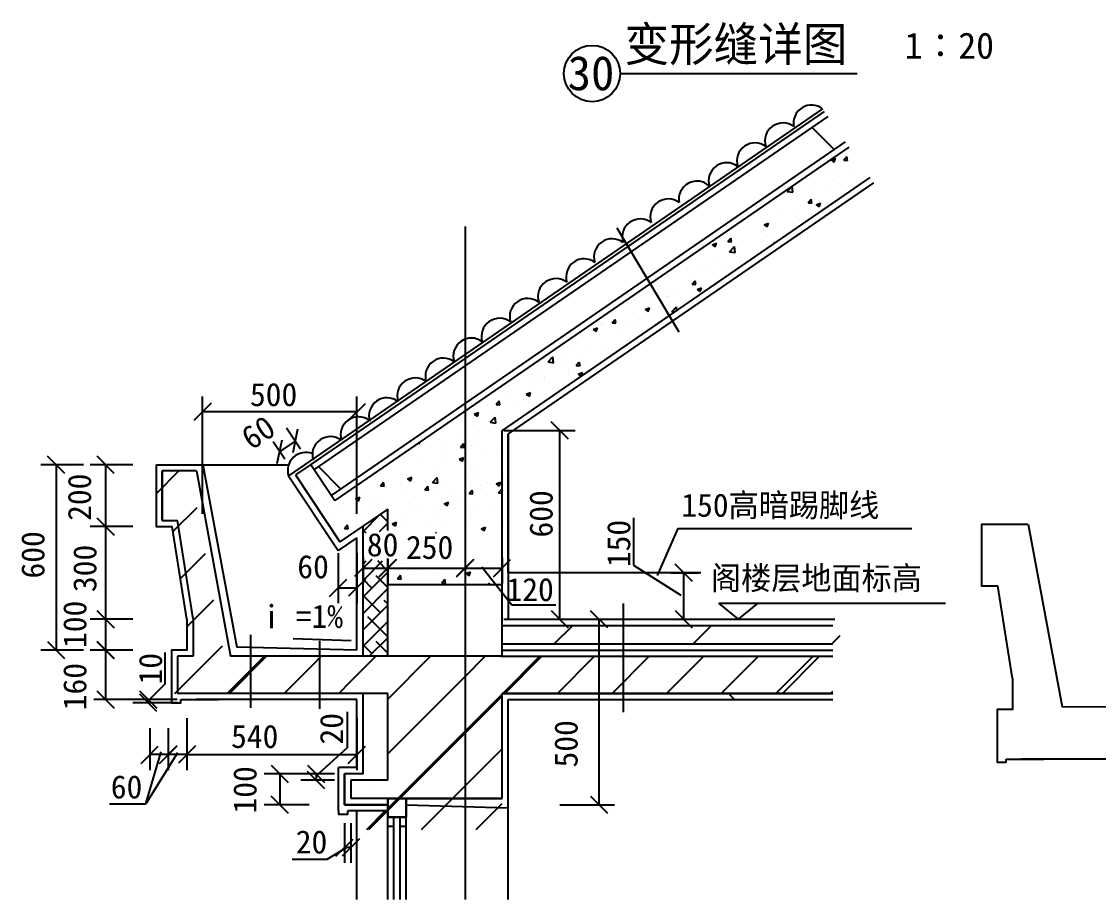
# Model space of a CAD drawing. Header units: metres. Extents: x 5107 to 11905, y 2986 to 11826.
# Drawn here: x 5107 to 8592, y 6005 to 8844 of the extents above; entities that cross this region are included whole.
import ezdxf

# ---------------------------------------------------------------- set-up
doc = ezdxf.new("R2010")
doc.units = ezdxf.units.M
for name, color, linetype in [('A-AXI', 3, 'Continuous'), ('DOTE', 1, 'Continuous'), ('PUB_DIM', 3, 'Continuous'), ('WALL', 7, 'Continuous'), ('WQ', 7, 'Continuous')]:
    doc.layers.add(name, color=color, linetype=linetype)

# ---------------------------------------------------------------- blocks, each defined once
blk = doc.blocks.new('_DIMX')
at = {"color": 5}
blk.add_lwpolyline([(-140.36, -140.36), (137.53, 137.53)], dxfattribs=at)

msp = doc.modelspace()

# ---------------------------------------------------------------- hatches: boundary and pattern name
h = msp.add_hatch()
h.set_pattern_fill('ANSI38', scale=300)
h.paths.add_polyline_path([(6542.15, 7609), (6542.15, 7730.32), (6053.86, 7394.86), (6109.34, 7311.65)])
h.paths.add_polyline_path([(7769.28, 8452.06), (7716.03, 8536.81), (6542.15, 7730.32), (6542.15, 7609)])
h = msp.add_hatch()
h.set_pattern_fill('ANSI31', scale=1000)
h.paths.add_polyline_path([(6542.15, 7584.73), (6120.43, 7295), (6042.77, 7411.5), (5993.31, 7377.52), (6137.55, 7161.17), (6292.21, 7267.43), (6292.21, 7022.1), (6542.15, 7022.1)])
h.paths.add_polyline_path([(7843.82, 8333.42), (7779.93, 8435.11), (6542.15, 7584.73), (6542.15, 7022.1), (6662.21, 7022.1), (6662.21, 7521.63)])
h = msp.add_hatch()
h.set_pattern_fill('AN33C', scale=200)
h.set_pattern_definition([(45, (0, 0), (-449.013, 449.013), [])])
h.paths.add_polyline_path([(5703.41, 7390.62), (5592.41, 7390.62), (5592.41, 7230.62), (5642.41, 7230.62), (5692.16, 6912.65), (5692.16, 6791.1), (5642.41, 6791.1), (5642.41, 6671.1), (6052.15, 6671.1), (6052.15, 6791.1), (5813.41, 6791.1)])
h.paths.add_polyline_path([(6542.15, 6791.1), (6172.15, 6791.1), (6172.15, 6671.1), (6292.15, 6671.1), (6292.15, 6291.1), (6152.59, 6291.1), (6152.59, 6231.1), (6542.15, 6231.1)])
h.paths.add_polyline_path([(6172.15, 6791.1), (6052.15, 6791.1), (6052.15, 6671.1), (6172.15, 6671.1)])
h.paths.add_polyline_path([(7398.06, 6791.1), (6662.15, 6791.1), (6662.15, 6791.1), (6658.39, 6791.1), (6542.15, 6791.1), (6542.15, 6231.1), (6662.15, 6231.1), (6662.15, 6671.1), (7398.06, 6671.1)])
h.paths.add_polyline_path([(7731.86, 6791.1), (7422.79, 6791.1), (7422.79, 6671.1), (7731.86, 6671.1)])
h.paths.add_polyline_path([(7422.79, 6791.1), (7398.06, 6791.1), (7398.06, 6671.1), (7422.79, 6671.1)])
h = msp.add_hatch()
h.set_pattern_fill('ANSI31', scale=600)
h.paths.add_polyline_path([(6292.21, 7022.1), (6292.21, 6791.1), (6537.14, 6791.1), (6542.15, 6791.1), (6542.15, 7022.1)])
h.paths.add_polyline_path([(6542.15, 6791.1), (6658.39, 6791.1), (6662.21, 6791.1), (6662.21, 7022.1), (6542.15, 7022.1)])
h = msp.add_hatch()
h.set_pattern_fill('AN33C', scale=100)
h.set_pattern_definition([(45, (0, 0), (-224.506, 224.506), [])])
h.paths.add_polyline_path([(7397.99, 6891.1), (6662.15, 6891.1), (6662.15, 6831.1), (7397.99, 6831.1)])
h.paths.add_polyline_path([(7422.73, 6891.1), (7397.99, 6891.1), (7397.99, 6831.1), (7422.73, 6831.1)])
h.paths.add_polyline_path([(7756.25, 6891.1), (7422.73, 6891.1), (7422.73, 6831.1), (7756.25, 6831.1)])
h = msp.add_hatch()
h.set_pattern_fill('ANSI38', scale=300)
h.paths.add_polyline_path([(6292.15, 6671.1), (6212.15, 6671.1), (6212.15, 6411.1), (6152.59, 6411.1), (6152.59, 6311.1), (6292.05, 6311.1), (6292.05, 6331.1), (6172.59, 6331.1), (6172.59, 6391.1), (6292.15, 6391.1)])

# ---------------------------------------------------------------- linework, layer by layer
for p, q in [((7716.03, 8536.81), (6053.86, 7394.86)), ((7783.99, 8437.9), (6120.43, 7295)), ((7726.52, 8396.2), (7740.53, 8401.57)), ((7736.48, 8389.48), (7740.53, 8401.56)), ((7767.7, 8395.42), (7777.35, 8406.91)), ((7779.66, 8394.37), (7777.35, 8406.91)), ((7725.93, 8392.72), (7725.93, 8392.72)), ((7726.52, 8396.2), (7736.47, 8389.48)), ((7767.7, 8395.42), (7779.66, 8394.38)), ((7851.94, 8339), (6662.21, 7521.63)), ((7691.77, 8358.09), (7691.77, 8358.09)), ((7719.72, 8360.06), (7719.72, 8360.06)), ((7733.93, 8331.23), (7733.93, 8331.23)), ((7734.12, 8353.2), (7734.12, 8353.2)), ((7798.53, 8353.58), (7798.53, 8353.58)), ((7584.99, 8294.42), (7600.57, 8310.65)), ((7584.99, 8294.42), (7602.78, 8291.66)), ((7602.78, 8291.65), (7600.57, 8310.64)), ((7623.25, 8307.25), (7623.25, 8307.25)), ((7673.32, 8313.84), (7673.32, 8313.84)), ((7717.28, 8293.48), (7717.28, 8293.48)), ((7749.06, 8323.81), (7749.06, 8323.81)), ((7782.04, 8309.28), (7782.04, 8309.28)), ((7545.21, 8260.94), (7545.21, 8260.94)), ((7548.77, 8269.24), (7548.77, 8269.24)), ((7614.6, 8279.4), (7614.6, 8279.4)), ((7652, 8257.54), (7661.64, 8269.03)), ((7663.96, 8256.48), (7661.65, 8269.02)), ((7665.41, 8289.26), (7665.41, 8289.26)), ((7570.64, 8228.36), (7570.64, 8228.36)), ((7620.7, 8234.96), (7620.7, 8234.96)), ((7651.97, 8256.43), (7651.97, 8256.43)), ((7652, 8257.54), (7663.96, 8256.49)), ((7677.86, 8251.17), (7691.86, 8256.54)), ((7677.86, 8251.17), (7687.81, 8244.45)), ((7687.81, 8244.45), (7691.87, 8256.53)), ((7696.45, 8244.93), (7696.45, 8244.93)), ((7508.29, 8197.82), (7508.29, 8197.82)), ((7509.82, 8186.66), (7523.82, 8192.03)), ((7519.77, 8179.94), (7523.82, 8192.03)), ((7612.17, 8212.82), (7612.17, 8212.82)), ((7625.15, 8199.25), (7625.15, 8199.25)), ((7033.29, 8176.95), (7234.07, 7840.72)), ((7391.88, 8159.21), (7391.88, 8159.21)), ((7399.5, 8163.25), (7399.5, 8163.25)), ((7506.26, 8158.74), (7506.26, 8158.74)), ((7508.51, 8179.23), (7508.51, 8179.23)), ((7509.82, 8186.66), (7519.76, 8179.95)), ((7568.09, 8156.07), (7568.09, 8156.07)), ((7341.77, 8122.15), (7355.78, 8127.53)), ((7341.77, 8122.15), (7351.72, 8115.44)), ((7351.72, 8115.43), (7355.78, 8127.52)), ((7391.71, 8132.85), (7391.71, 8132.85)), ((7392.85, 8132.2), (7402.49, 8143.69)), ((7392.85, 8132.2), (7404.8, 8131.15)), ((7404.81, 8131.14), (7402.49, 8143.68)), ((7441.67, 8136.39), (7441.67, 8136.39)), ((7505.86, 8131.24), (7505.86, 8131.24)), ((7518.02, 8149.48), (7518.02, 8149.48)), ((7541.25, 8125.55), (7545.94, 8131.14)), ((7546.33, 8129.04), (7545.95, 8131.13)), ((7548.43, 8131.88), (7548.43, 8131.88)), ((7302.15, 8104.36), (7302.15, 8104.36)), ((7398.06, 8099.59), (7413.63, 8115.83)), ((7398.06, 8099.59), (7415.84, 8096.83)), ((7404.84, 8118.44), (7404.84, 8118.44)), ((7415.85, 8096.83), (7413.64, 8115.82)), ((7252.94, 8066.1), (7252.94, 8066.1)), ((7339.1, 8053.97), (7339.1, 8053.97)), ((7359.71, 8061.59), (7359.71, 8061.59)), ((7402.4, 8051.86), (7402.4, 8051.86)), ((7195.84, 8022.78), (7195.84, 8022.78)), ((7213.28, 8037.41), (7213.28, 8037.41)), ((7263.35, 8044), (7263.35, 8044)), ((7266.98, 8019.85), (7266.98, 8019.85)), ((7299.72, 8037.78), (7299.72, 8037.78)), ((7383.62, 8039.87), (7383.62, 8039.87)), ((7150.34, 7999.83), (7150.34, 7999.83)), ((7277.15, 7994.31), (7286.79, 8005.8)), ((7277.15, 7994.31), (7289.1, 7993.26)), ((7289.1, 7993.26), (7286.79, 8005.79)), ((7293.11, 7977.12), (7307.11, 7982.5)), ((7303.06, 7970.4), (7307.12, 7982.49)), ((7107.23, 7968.42), (7107.23, 7968.42)), ((7160.67, 7958.52), (7160.67, 7958.52)), ((7193.41, 7956.2), (7193.41, 7956.2)), ((7198.27, 7955.92), (7198.27, 7955.92)), ((7210.74, 7965.12), (7210.74, 7965.12)), ((7214, 7963.9), (7214, 7963.9)), ((7286.48, 7975.09), (7286.48, 7975.09)), ((7293.11, 7977.12), (7303.06, 7970.41)), ((7297.28, 7971.2), (7297.28, 7971.2)), ((7314.9, 7975.94), (7314.9, 7975.94)), ((7081.63, 7935.9), (7081.63, 7935.9)), ((7092.39, 7943.4), (7092.39, 7943.4)), ((7125.06, 7912.62), (7139.07, 7917.99)), ((7125.06, 7912.62), (7135.01, 7905.91)), ((7135.02, 7905.9), (7139.07, 7917.98)), ((7149.4, 7941.55), (7149.4, 7941.55)), ((7211.12, 7904.77), (7226.7, 7921)), ((7227.95, 7910.3), (7226.7, 7921)), ((7256.17, 7937.04), (7256.17, 7937.04)), ((7017.99, 7868.97), (7027.63, 7880.46)), ((7029.95, 7867.92), (7027.64, 7880.46)), ((7089.95, 7876.82), (7089.95, 7876.82)), ((7108.06, 7879.64), (7108.06, 7879.64)), ((7158.12, 7886.23), (7158.12, 7886.23)), ((7190.97, 7889.63), (7190.97, 7889.63)), ((7211.12, 7904.77), (7218.28, 7903.66)), ((6957.02, 7848.11), (6971.02, 7853.49)), ((6957.02, 7848.11), (6966.97, 7841.4)), ((6960.68, 7871.26), (6960.68, 7871.26)), ((6966.97, 7841.39), (6971.03, 7853.48)), ((6981.75, 7863.01), (6981.75, 7863.01)), ((6987.27, 7862.74), (6987.27, 7862.74)), ((7017.99, 7868.97), (7029.95, 7867.93)), ((7041.37, 7845.89), (7041.37, 7845.89)), ((7067.44, 7866.75), (7067.44, 7866.75)), ((7158.01, 7865.91), (7158.01, 7865.91)), ((6924.74, 7825.86), (6924.74, 7825.86)), ((6853.38, 7774.16), (6853.38, 7774.16)), ((6880.96, 7781.17), (6880.96, 7781.17)), ((6929.13, 7784.13), (6929.13, 7784.13)), ((6984.83, 7796.16), (6984.83, 7796.16)), ((7055.44, 7800.76), (7055.44, 7800.76)), ((6810.74, 7743.05), (6826.32, 7759.28)), ((6810.74, 7743.05), (6828.53, 7740.29)), ((6828.53, 7740.28), (6826.32, 7759.28)), ((6857.14, 7746.71), (6857.14, 7746.71)), ((6902.29, 7731.08), (6911.93, 7742.58)), ((6914.25, 7730.03), (6911.94, 7742.57)), ((6921.73, 7769.07), (6921.73, 7769.07)), ((6963.9, 7742.2), (6963.9, 7742.2)), ((6777.5, 7701.78), (6777.5, 7701.78)), ((6876.52, 7705.25), (6876.52, 7705.25)), ((6878.52, 7714.59), (6878.52, 7714.59)), ((6902.29, 7731.08), (6914.25, 7730.04)), ((6908.36, 7703.08), (6922.36, 7708.46)), ((6908.36, 7703.08), (6917.42, 7696.96)), ((6916.48, 7706.53), (6916.48, 7706.53)), ((6918.84, 7697.93), (6922.36, 7708.45)), ((6683.21, 7666.49), (6683.21, 7666.49)), ((6750.7, 7688.68), (6750.7, 7688.68)), ((6775.18, 7671.91), (6775.18, 7671.91)), ((6799.84, 7686.51), (6799.84, 7686.51)), ((6800.77, 7695.28), (6800.77, 7695.28)), ((6740.31, 7638.57), (6754.32, 7643.95)), ((6740.31, 7638.57), (6750.26, 7631.86)), ((6750.26, 7631.86), (6754.32, 7643.94)), ((6775.07, 7635.2), (6775.07, 7635.2)), ((6614.49, 7602.56), (6614.49, 7602.56)), ((6643.14, 7605.75), (6652.78, 7617.24)), ((6643.14, 7605.75), (6655.09, 7604.7)), ((6655.09, 7604.69), (6652.78, 7617.23)), ((6672.38, 7621.12), (6672.38, 7621.12)), ((6698.09, 7609.8), (6698.09, 7609.8)), ((6731.13, 7622.58), (6731.13, 7622.58)), ((6748.16, 7616.39), (6748.16, 7616.39)), ((6571.78, 7593.17), (6571.78, 7593.17)), ((6572.27, 7574.07), (6586.27, 7579.44)), ((6572.27, 7574.07), (6582.22, 7567.36)), ((6582.22, 7567.35), (6586.27, 7579.44)), ((6623.81, 7548.22), (6639.39, 7564.46)), ((6629.46, 7574.23), (6629.46, 7574.23)), ((6641.6, 7545.46), (6639.39, 7564.45)), ((6465.05, 7526.74), (6465.05, 7526.74)), ((6564.87, 7551.87), (6564.87, 7551.87)), ((6566.07, 7539.55), (6566.07, 7539.55)), ((6623.81, 7548.22), (6641.6, 7545.47)), ((6645.48, 7530.92), (6645.48, 7530.92)), ((6669.95, 7554.54), (6669.95, 7554.54)), ((6671.63, 7547.36), (6671.63, 7547.36)), ((6443.42, 7504.32), (6443.42, 7504.32)), ((6457.6, 7492.52), (6457.6, 7492.52)), ((6519.17, 7514.29), (6519.17, 7514.29)), ((6574.24, 7512.54), (6574.24, 7512.54)), ((6662.21, 6791.1), (6662.21, 7521.63)), ((6682.21, 7511.1), (6682.21, 6911.07)), ((6682.21, 7061.1), (6682.21, 7511.1)), ((6682.21, 7061.1), (6682.21, 7511.1)), ((6389.59, 7479.92), (6395.94, 7479.36)), ((6395.94, 7479.36), (6395.13, 7483.73)), ((6462.62, 7460.17), (6462.62, 7460.17)), ((6482.91, 7477.08), (6482.91, 7477.08)), ((6527.44, 7467.86), (6537.08, 7479.35)), ((6527.44, 7467.86), (6539.39, 7466.81)), ((6539.39, 7466.81), (6537.08, 7479.34)), ((6563.64, 7472.97), (6563.64, 7472.97)), ((6589.67, 7472.57), (6589.67, 7472.57)), ((6642.93, 7458.63), (6642.93, 7458.63)), ((6359.93, 7446.08), (6359.93, 7446.08)), ((6390.8, 7425.44), (6390.8, 7425.44)), ((6466.55, 7435.41), (6466.55, 7435.41)), ((6523.6, 7429.04), (6537.61, 7434.41)), ((6523.6, 7429.04), (6533.55, 7422.33)), ((6533.56, 7422.32), (6537.61, 7434.41)), ((6592.86, 7452.04), (6592.86, 7452.04)), ((5542.41, 7410.62), (5692.67, 7410.62)), ((5542.41, 7317.03), (5616, 7390.62)), ((5562.41, 7230.62), (5562.41, 7390.62)), ((5562.41, 7390.62), (5562.41, 7230.62)), ((5673.41, 7390.62), (5783.41, 6791.1)), ((6042.77, 7411.5), (5993.31, 7377.52)), ((6016.9, 7392.92), (6016.9, 7392.92)), ((6042.77, 7411.5), (6120.43, 7295)), ((6340.74, 7418.84), (6340.74, 7418.84)), ((6460.19, 7393.59), (6460.19, 7393.59)), ((6561.21, 7406.39), (6561.21, 7406.39)), ((6565.98, 7393.21), (6565.98, 7393.21)), ((5971.28, 7374.52), (6132.15, 7133.2)), ((5993.31, 7377.52), (6137.55, 7161.17)), ((6059.07, 7366.06), (6059.07, 7366.06)), ((6253.62, 7364.51), (6253.62, 7364.51)), ((6268.28, 7342.52), (6277.92, 7354.01)), ((6272.6, 7357.03), (6272.6, 7357.03)), ((6280.24, 7341.47), (6277.93, 7354)), ((6332.7, 7353.17), (6332.7, 7353.17)), ((6337.2, 7379.39), (6337.2, 7379.39)), ((6355.56, 7364.53), (6369.56, 7369.91)), ((6355.56, 7364.53), (6365.51, 7357.82)), ((6357.5, 7379.51), (6357.5, 7379.51)), ((6365.51, 7357.81), (6369.57, 7369.9)), ((6379.37, 7352.52), (6379.37, 7352.52)), ((6413.94, 7356.53), (6413.94, 7356.53)), ((6436.88, 7353.4), (6452.46, 7369.64)), ((6436.88, 7353.4), (6454.67, 7350.64)), ((6443.96, 7374.88), (6443.96, 7374.88)), ((6449.34, 7373.19), (6449.34, 7373.19)), ((6454.67, 7350.64), (6452.46, 7369.63)), ((6540.25, 7373.15), (6540.25, 7373.15)), ((6550.73, 7370.37), (6550.73, 7370.37)), ((6590.32, 7379.75), (6590.32, 7379.75)), ((6642.99, 7348.51), (6656.99, 7353.89)), ((6652.94, 7341.8), (6656.99, 7353.88)), ((6657.49, 7365.86), (6657.49, 7365.86)), ((6049.92, 7337.62), (6049.92, 7337.62)), ((6161.81, 7323.33), (6161.81, 7323.33)), ((6216.07, 7333.15), (6216.07, 7333.15)), ((6268.28, 7342.52), (6280.24, 7341.48)), ((6288.12, 7339.96), (6288.12, 7339.96)), ((6338.19, 7346.55), (6338.19, 7346.55)), ((6411.73, 7329.97), (6421.38, 7341.46)), ((6411.73, 7329.97), (6423.69, 7328.93)), ((6423.69, 7328.92), (6421.38, 7341.45)), ((6457.76, 7327.01), (6457.76, 7327.01)), ((6486.13, 7348.01), (6486.13, 7348.01)), ((6497.26, 7329.28), (6497.26, 7329.28)), ((6555.19, 7317.42), (6564.83, 7328.91)), ((6555.19, 7317.42), (6567.14, 7316.37)), ((6558.78, 7339.81), (6558.78, 7339.81)), ((6567.14, 7316.37), (6564.83, 7328.9)), ((6592.9, 7343.5), (6592.9, 7343.5)), ((6613.9, 7349.3), (6613.9, 7349.3)), ((6642.99, 7348.51), (6652.93, 7341.8)), ((6650.33, 7320.3), (6662.21, 7332.68)), ((6650.33, 7320.3), (6662.21, 7318.45)), ((6083.88, 7286.75), (6083.88, 7286.75)), ((6086.07, 7313.36), (6086.07, 7313.36)), ((6099.43, 7313.13), (6099.43, 7313.13)), ((6150.17, 7285.13), (6150.17, 7285.13)), ((6187.52, 7300.03), (6201.52, 7305.4)), ((6187.52, 7300.03), (6197.46, 7293.31)), ((6197.47, 7293.31), (6201.52, 7305.39)), ((6251.19, 7297.93), (6251.19, 7297.93)), ((6263.99, 7289.23), (6263.99, 7289.23)), ((6355.07, 7312.93), (6355.07, 7312.93)), ((6380.63, 7309.26), (6380.63, 7309.26)), ((6474.94, 7284.01), (6488.95, 7289.38)), ((6474.94, 7284.01), (6484.89, 7277.3)), ((6484.89, 7277.29), (6488.95, 7289.38)), ((6487.63, 7294.27), (6487.63, 7294.27)), ((6537.7, 7300.86), (6537.7, 7300.86)), ((6613.45, 7310.84), (6613.45, 7310.84)), ((6660.22, 7288.23), (6660.22, 7288.23)), ((5597.87, 7195.71), (5675.02, 7272.86)), ((6292.21, 7267.43), (6137.55, 7161.17)), ((6147.35, 7269.21), (6147.35, 7269.21)), ((6190.64, 7282.24), (6190.64, 7282.24)), ((6212.21, 7195.09), (6267.73, 7250.61)), ((6235.51, 7261.08), (6235.51, 7261.08)), ((6292.21, 7225.91), (6267.6, 7250.52)), ((6285.58, 7267.67), (6285.58, 7267.67)), ((6292.21, 7198.14), (6292.21, 7267.43)), ((6297.41, 7277.73), (6297.41, 7277.73)), ((6361.32, 7277.64), (6361.32, 7277.64)), ((6404.17, 7273.22), (6404.17, 7273.22)), ((6455.33, 7260.43), (6455.33, 7260.43)), ((6510.94, 7268.7), (6510.94, 7268.7)), ((6556.35, 7273.23), (6556.35, 7273.23)), ((6573.65, 7259.28), (6573.65, 7259.28)), ((6617.7, 7264.19), (6617.7, 7264.19)), ((5562.41, 7230.62), (5612.41, 7230.62)), ((5662.16, 6912.65), (5612.41, 7230.62)), ((6109.2, 7244.45), (6109.2, 7244.45)), ((6147.74, 7218.55), (6147.74, 7218.55)), ((6152.58, 7204.63), (6162.22, 7216.12)), ((6164.54, 7203.58), (6162.22, 7216.12)), ((6241.1, 7223.98), (6236.16, 7228.92)), ((6264.96, 7194.8), (6292.21, 7222.06)), ((6306.9, 7219.5), (6320.9, 7224.88)), ((6306.9, 7219.5), (6316.85, 7212.79)), ((6316.85, 7212.78), (6320.9, 7224.87)), ((6340.37, 7219.24), (6340.37, 7219.24)), ((6352.64, 7246.35), (6352.64, 7246.35)), ((6435.02, 7215.39), (6435.02, 7215.39)), ((6457.01, 7239.26), (6457.01, 7239.26)), ((6485.09, 7221.98), (6485.09, 7221.98)), ((6560.83, 7231.95), (6560.83, 7231.95)), ((6657.79, 7221.65), (6657.79, 7221.65)), ((7087.07, 7239.18), (7087.07, 7085.68)), ((8213.41, 7218.61), (8363.66, 7218.61)), ((6151.7, 7180.04), (6151.7, 7180.04)), ((6152.58, 7204.63), (6164.53, 7203.59)), ((6212.21, 6791.1), (6212.21, 7212.47)), ((6222.65, 7189.41), (6212.21, 7199.84)), ((6448.1, 7189.8), (6449.13, 7191.02)), ((6449.35, 7189.8), (6449.13, 7191.02)), ((6452.89, 7193.85), (6452.89, 7193.85)), ((6553.91, 7206.65), (6553.91, 7206.65)), ((6594.32, 7203.48), (6608.33, 7208.86)), ((6594.32, 7203.48), (6604.27, 7196.77)), ((6604.27, 7196.77), (6608.33, 7208.85)), ((5621.79, 7042.85), (5702.43, 7123.49)), ((6212.21, 7089.02), (6222.59, 7099.41)), ((6212.21, 7035.99), (6275.63, 7099.41)), ((6214.59, 7091.4), (6212.21, 7093.78)), ((6292.21, 7066.81), (6259.61, 7099.41)), ((6292.21, 6791.1), (6292.21, 7106.95)), ((6332.11, 7099.91), (6332.11, 7099.91)), ((6455.61, 7074.19), (6455.61, 7074.19)), ((6496.67, 7076.02), (6496.67, 7076.02)), ((6549.05, 7073.5), (6549.05, 7073.5)), ((6581.92, 7090.82), (6581.92, 7090.82)), ((6693.17, 6956.29), (6596.18, 7079.04)), ((6613.31, 7096.04), (6613.31, 7096.04)), ((6631.98, 7097.41), (6631.98, 7097.41)), ((6652.93, 7088.49), (6652.93, 7088.49)), ((7087.07, 7085.68), (7240.69, 6989.03)), ((6212.21, 6982.96), (6292.21, 7062.96)), ((6241.1, 7011.85), (6212.21, 7040.74)), ((6292.21, 7013.78), (6254.36, 7051.63)), ((6323.78, 7041.64), (6333.42, 7053.14)), ((6323.78, 7041.64), (6335.74, 7040.6)), ((6325.44, 7069.35), (6325.44, 7069.35)), ((6329.79, 7057.63), (6329.79, 7057.63)), ((6335.74, 7040.59), (6333.43, 7053.13)), ((6345.34, 7046.61), (6345.34, 7046.61)), ((6379.86, 7064.22), (6379.86, 7064.22)), ((6380.04, 7056), (6380.04, 7056)), ((6432.2, 7064.84), (6432.2, 7064.84)), ((6448.03, 7060.69), (6448.03, 7060.69)), ((6467.23, 7029.09), (6476.88, 7040.58)), ((6479.19, 7028.04), (6476.88, 7040.58)), ((6538.96, 7060.33), (6538.96, 7060.33)), ((6545.66, 7058.45), (6559.66, 7063.83)), ((6545.66, 7058.45), (6555.61, 7051.74)), ((6555.61, 7051.74), (6559.67, 7063.82)), ((6645.73, 7055.82), (6645.73, 7055.82)), ((6212.21, 6929.92), (6292.21, 7009.92)), ((6662.21, 7022.1), (6292.21, 7022.1)), ((6467.23, 7029.09), (6479.19, 7028.05)), ((6615.35, 7022.1), (6620.33, 7028.03)), ((6621.42, 7022.1), (6620.33, 7028.03)), ((6655.12, 7028.5), (6655.12, 7028.5)), ((5642.16, 6886.44), (5729.83, 6974.12)), ((6267.62, 6932.3), (6212.21, 6987.71)), ((6292.21, 6960.74), (6280.88, 6972.08)), ((6212.21, 6876.89), (6292.21, 6956.89)), ((6836.06, 6956.29), (6693.17, 6956.29)), ((7053.36, 6961.86), (7053.36, 6610.41)), ((7426.9, 6911.04), (7363.17, 6962.63)), ((7363.17, 6962.63), (8096.73, 6962.63)), ((7426.9, 6911.04), (7490.63, 6962.63)), ((5662.16, 6912.65), (5662.16, 6791.1)), ((6212.21, 6823.86), (6292.21, 6903.86)), ((6292.21, 6854.68), (6227.84, 6919.04)), ((6214.59, 6879.27), (6212.21, 6881.64)), ((6662.15, 6891.1), (7731.86, 6891.1)), ((6232.49, 6791.1), (6292.21, 6850.83)), ((6292.21, 6801.64), (6254.36, 6839.49)), ((6662.15, 6831.1), (7731.86, 6831.1)), ((5570.9, 6803.53), (5570.9, 6701.2)), ((5603.59, 6671.1), (5757.24, 6824.75)), ((6241.1, 6799.72), (6212.21, 6828.61)), ((6285.52, 6791.1), (6292.21, 6797.79)), ((6662.15, 6811.1), (7732.17, 6811.1)), ((5662.16, 6791.1), (5612.41, 6791.1)), ((5612.41, 6791.1), (5612.41, 6671.1)), ((5780.37, 6671.1), (5900.37, 6791.1)), ((6537.14, 6791.1), (5783.41, 6791.1)), ((6658.39, 6791.1), (5783.41, 6791.1)), ((5957.15, 6671.1), (6052.15, 6766.11)), ((6052.15, 6766.11), (6077.15, 6791.1)), ((6172.15, 6709.33), (6253.92, 6791.1)), ((6292.15, 6652.56), (6430.7, 6791.1)), ((6542.15, 6725.77), (6607.48, 6791.1)), ((6658.39, 6791.1), (7269.95, 6791.1)), ((6662.15, 6791.1), (7732.17, 6791.1)), ((6664.25, 6671.1), (6784.25, 6791.1)), ((6841.03, 6671.1), (6961.03, 6791.1)), ((7017.81, 6671.1), (7137.81, 6791.1)), ((7194.58, 6671.1), (7314.58, 6791.1)), ((7422.79, 6722.53), (7491.36, 6791.1)), ((7548.14, 6671.1), (7668.14, 6791.1)), ((6292.15, 6475.78), (6542.15, 6725.77)), ((5570.9, 6701.2), (5516.19, 6646.5)), ((6133.92, 6671.1), (6172.15, 6709.33)), ((7371.36, 6671.1), (7398.06, 6697.8)), ((7398.06, 6697.8), (7422.79, 6722.53)), ((6072.15, 6671.1), (5612.41, 6671.1)), ((6292.15, 6671.1), (6072.15, 6671.1)), ((6072.15, 6671.1), (6072.15, 6671.1)), ((6212.15, 6411.1), (6212.15, 6671.1)), ((6292.15, 6391.1), (6292.15, 6671.1)), ((6542.15, 6549), (6662.15, 6669)), ((7732.17, 6671.1), (6662.15, 6671.1)), ((6662.15, 6331.1), (6662.15, 6671.1)), ((7724.91, 6671.1), (7732.17, 6678.36)), ((5622.41, 6651.1), (5743.41, 6651.1)), ((6682.15, 6311.1), (6682.15, 6651.1)), ((6682.15, 6651.1), (7732.17, 6651.1)), ((6160.74, 6611.39), (6160.74, 6495.46)), ((6292.15, 6299), (6542.15, 6549)), ((5509.13, 6314.64), (5559.01, 6481.76)), ((6160.74, 6495.46), (6058.12, 6402.83)), ((6542.15, 6372.22), (6662.15, 6492.23)), ((5611.83, 6478.82), (5509.13, 6314.64)), ((8293.41, 6459.1), (8414.41, 6459.1)), ((6132.59, 6291.1), (6132.59, 6431.1)), ((6192.15, 6431.1), (6132.59, 6431.1)), ((6152.59, 6311.1), (6152.59, 6411.1)), ((6212.15, 6411.1), (6152.59, 6411.1)), ((6212.15, 6411.1), (6152.59, 6411.1)), ((6152.59, 6411.1), (6152.59, 6311.1)), ((6172.59, 6391.1), (6172.59, 6391.1)), ((6292.15, 6391.1), (6172.59, 6391.1)), ((6172.59, 6391.1), (6172.59, 6331.1)), ((6401.03, 6231.1), (6542.15, 6372.22)), ((5391.76, 6314.64), (5509.13, 6314.64)), ((6292.15, 6311.1), (6152.59, 6311.1)), ((6152.59, 6311.1), (6292.15, 6311.1)), ((6662.15, 6331.1), (6172.59, 6331.1)), ((6292.05, 6271.1), (6292.05, 6331.1)), ((6292.05, 6271.1), (6292.05, 6331.1)), ((6292.15, 6331.1), (6292.15, 6271.1)), ((6292.15, 6331.1), (6292.15, 6271.1)), ((6352.05, 6331.1), (6352.05, 6271.1)), ((6352.05, 6331.1), (6352.05, 6271.1)), ((6352.15, 6331.1), (6352.15, 6271.1)), ((6352.15, 6271.1), (6352.15, 6331.1)), ((6352.15, 6311.1), (6682.15, 6301.1)), ((6577.81, 6231.1), (6662.15, 6315.45)), ((6682.15, 6004.94), (6682.15, 6311.1)), ((6292.15, 6291.1), (6162.59, 6291.1)), ((6192.15, 6004.94), (6192.15, 6291.1)), ((6224.25, 6231.1), (6284.25, 6291.1)), ((6292.09, 6004.94), (6292.05, 6271.1)), ((6352.05, 6271.1), (6292.05, 6271.1)), ((6352.05, 6271.1), (6292.05, 6271.1)), ((6312.05, 6241.1), (6292.05, 6241.1)), ((6312.05, 6241.1), (6292.05, 6241.1)), ((6292.15, 6271.1), (6352.15, 6271.1)), ((6292.15, 6271.1), (6352.15, 6271.1)), ((6312.05, 6004.94), (6312.05, 6271.1)), ((6332.05, 6004.94), (6332.05, 6271.1)), ((6352.05, 6241.1), (6332.05, 6241.1)), ((6352.05, 6241.1), (6332.05, 6241.1)), ((6352.05, 6004.94), (6352.05, 6271.1)), ((6096.38, 6135.5), (6161.31, 6173.75)), ((5982.38, 6135.5), (6096.38, 6135.5))]:
    msp.add_line(p, q)
for points in [[(7044.03, 8675.52), (7811.18, 8675.52)], [(7699.05, 8561.54), (5970.93, 7374.28)], [(7704.71, 8553.29), (6042.77, 7411.5)], [(7772.66, 8454.39), (6109.34, 7311.65)], [(7863.26, 8322.51), (6682.21, 7511.1)], [(5542.41, 7410.62), (5542.41, 7210.62), (5595.13, 7210.62)], [(5692.67, 7410.62), (5971.78, 7410.62)], [(5693.41, 7410.62), (5803.41, 6820.21)], [(8213.41, 7218.61), (8213.41, 7018.61), (8266.13, 7018.61)], [(8364.41, 7218.61), (8474.41, 6628.2)], [(5642.16, 6911.1), (5595.13, 7210.62)], [(7164.74, 7052.14), (7231.64, 7204.35), (7988.14, 7204.35)], [(6192.15, 7174.42), (6132.15, 7133.2)], [(6192.15, 6811.1), (6192.15, 7174.42)], [(7305.59, 7061.1), (6682.21, 7061.1)], [(8313.15, 6719.1), (8266.13, 7018.61)], [(5642.16, 6911.1), (5642.16, 6811.1), (5592.41, 6811.1)], [(6682.15, 6911.07), (7738.65, 6911.07)], [(5847.77, 6860.69), (5847.77, 6624.09)], [(6072.15, 6621.65), (6072.15, 6841.58)], [(5642.16, 6811.1), (5592.41, 6811.1), (5592.41, 6651.1)], [(6192.15, 6811.1), (5803.41, 6820.21)], [(8313.15, 6719.1), (8313.15, 6619.1), (8263.41, 6619.1)], [(6068.39, 6671.1), (6072.15, 6671.1)], [(6212.09, 6671.1), (6212.09, 6671.1)], [(7397.41, 6667.83), (7415.09, 6650.15)], [(5592.41, 6651.1), (5592.41, 6641.1), (5622.41, 6641.1), (5622.41, 6651.1)], [(6192.15, 6651.1), (5672.15, 6651.1)], [(6192.15, 6431.1), (6192.15, 6651.1)], [(8863.15, 6625.45), (8474.41, 6628.2)], [(8313.15, 6619.1), (8263.41, 6619.1), (8263.41, 6459.1)], [(8263.41, 6459.1), (8263.41, 6449.1), (8293.41, 6449.1), (8293.41, 6459.1)], [(8863.15, 6459.1), (8343.15, 6459.1)], [(6292.15, 6391.1), (6292.15, 6411.1)], [(6132.59, 6291.1), (6132.59, 6281.1), (6162.59, 6281.1), (6162.59, 6291.1)]]:
    msp.add_lwpolyline(points)
for points in [[(7699.05, 8561.54, 0.69), (7605.94, 8504.29)], [(7606.22, 8504.02, 0.73), (7514.97, 8439.94, -0.54)], [(7515.61, 8439.47, 0.73), (7424.35, 8375.39, -0.54)], [(7424.35, 8375.39, 0.73), (7333.1, 8311.3, -0.54)], [(7333.1, 8311.3, 0.73), (7234.95, 8258.39, -0.54)], [(7235.24, 8258.12, 0.73), (7143.99, 8194.04, -0.54)], [(7144.62, 8193.56, 0.73), (7053.37, 8129.48, -0.54)], [(7053.37, 8129.48, 0.73), (6962.11, 8065.4, -0.54)], [(6963.07, 8064.69, 0.73), (6871.82, 8000.61, -0.54)], [(6871.82, 8000.61, 0.73), (6780.56, 7936.53, -0.54)], [(6780.56, 7936.53, 0.73), (6689.31, 7872.45, -0.54)], [(6689.31, 7872.45, 0.73), (6598.06, 7808.37, -0.54)], [(6598.06, 7808.37, 0.73), (6506.81, 7744.29, -0.54)], [(6507.76, 7743.58, 0.73), (6416.51, 7679.5, -0.54)], [(6416.51, 7679.5, 0.73), (6325.26, 7615.42, -0.54)], [(6325.26, 7615.42, 0.73), (6234.01, 7551.33, -0.54)], [(6233.36, 7553.67, 0.73), (6142.11, 7489.59, -0.54)], [(6142.11, 7489.59, 0.73), (6050.86, 7425.51, -0.54)], [(6048.32, 7446.53, 0.63), (5971.28, 7374.52)]]:
    msp.add_lwpolyline(points, format="xyb")
msp.add_lwpolyline([(6352.05, 6331.1), (6292.05, 6331.1), (6292.05, 6271.1), (6352.05, 6271.1)], close=True)
msp.add_circle((6953.25, 8675.67), 91.03)
at = {"layer": 'A-AXI'}
for p, q in [((6212.21, 7109.19), (6212.21, 7026.57)), ((6542.15, 7109.19), (6542.15, 7026.57)), ((6542.15, 7109.19), (6542.15, 7026.57)), ((6662.21, 7109.19), (6662.21, 7026.57)), ((6212.41, 7076.57), (6292.01, 7076.57)), ((6292.21, 7104.81), (6292.21, 7026.57)), ((6292.21, 7101.59), (6292.21, 7026.57)), ((6292.41, 7076.57), (6541.95, 7076.57)), ((6542.35, 7076.57), (6662.01, 7076.57)), ((6848.61, 6911.1), (7025.98, 6911.1)), ((6975.98, 6311.3), (6975.98, 6910.9)), ((6848.61, 6311.1), (7025.98, 6311.1))]:
    msp.add_line(p, q, dxfattribs=at)
at = {"layer": 'DOTE'}
msp.add_line((6542.15, 8181.21), (6542.15, 6004.94), dxfattribs=at)
at = {"layer": 'PUB_DIM'}
for p, q in [((5692.67, 7251.56), (5692.67, 7631.35)), ((6192.21, 7251.56), (6192.21, 7631.35)), ((6192.01, 7581.35), (5692.87, 7581.35)), ((6009.48, 7461.42), (5964.84, 7528.39)), ((6667.59, 7521.63), (6898.64, 7521.63)), ((6848.64, 6911.3), (6848.64, 7521.43)), ((5959.56, 7428.14), (5921.63, 7485.04)), ((5992.57, 7486.79), (5942.65, 7453.51)), ((5992.74, 7486.9), (5992.91, 7487.01)), ((5942.48, 7453.4), (5942.32, 7453.29)), ((5307.41, 7410.62), (5169.21, 7410.62)), ((5219.21, 7410.42), (5219.21, 6811.3)), ((5467.41, 7410.62), (5329.21, 7410.62)), ((5379.21, 7410.42), (5379.21, 7210.82)), ((5467.41, 7210.62), (5329.21, 7210.62)), ((5467.41, 7210.62), (5329.21, 7210.62)), ((5379.21, 7210.42), (5379.21, 6911.3)), ((6132.21, 7124.43), (6132.21, 6962.92)), ((6192.21, 7124.43), (6192.21, 6962.92)), ((7208.26, 7061.1), (7299.7, 7061.1)), ((7249.7, 6911.3), (7249.7, 7060.9)), ((6132.01, 7012.92), (6131.81, 7012.92)), ((6132.21, 7012.92), (6192.21, 7012.92)), ((6192.41, 7012.92), (6192.61, 7012.92)), ((5467.41, 6911.1), (5329.21, 6911.1)), ((5467.41, 6911.1), (5329.21, 6911.1)), ((5379.21, 6910.9), (5379.21, 6811.3)), ((6667.59, 6911.1), (6898.64, 6911.1)), ((7208.26, 6911.1), (7299.7, 6911.1)), ((5307.41, 6811.1), (5169.21, 6811.1)), ((5467.41, 6811.1), (5329.21, 6811.1)), ((5467.41, 6811.1), (5329.21, 6811.1)), ((5379.21, 6810.9), (5379.21, 6651.3)), ((5467.41, 6651.1), (5341.38, 6651.1)), ((5611.3, 6651.1), (5467.31, 6651.1)), ((5611.3, 6641.1), (5467.31, 6641.1)), ((5517.31, 6651.3), (5517.31, 6651.5)), ((5517.31, 6651.1), (5517.31, 6641.1)), ((5517.31, 6640.9), (5517.31, 6640.7)), ((5642.16, 6591.1), (5642.16, 6423.16)), ((6192.16, 6591.1), (6192.16, 6423.16)), ((5522.15, 6558.48), (5522.15, 6423.16)), ((5582.16, 6558.48), (5582.16, 6423.16)), ((5582.16, 6558.48), (5582.16, 6423.16)), ((5642.16, 6558.48), (5642.16, 6423.16)), ((5521.95, 6473.16), (5521.75, 6473.16)), ((5582.16, 6473.16), (5522.15, 6473.16)), ((5581.96, 6473.16), (5581.76, 6473.16)), ((5642.16, 6473.16), (5582.16, 6473.16)), ((5582.36, 6473.16), (5582.56, 6473.16)), ((5642.36, 6473.16), (5642.56, 6473.16)), ((5642.36, 6473.16), (6191.96, 6473.16)), ((5942.52, 6411.3), (5942.52, 6411.5)), ((6060.47, 6411.3), (6060.47, 6411.5)), ((6038.15, 6411.1), (5892.52, 6411.1)), ((5942.52, 6411.1), (5942.52, 6311.1)), ((6120.27, 6411.1), (6010.47, 6411.1)), ((6120.27, 6391.1), (6010.47, 6391.1)), ((6060.47, 6411.1), (6060.47, 6391.1)), ((6060.47, 6390.9), (6060.47, 6390.7)), ((6038.15, 6311.1), (5892.52, 6311.1)), ((5942.52, 6310.9), (5942.52, 6310.7)), ((6152.59, 6251.1), (6152.59, 6122.82)), ((6172.59, 6251.1), (6172.59, 6122.82)), ((6152.39, 6172.82), (6152.19, 6172.82)), ((6172.59, 6172.82), (6152.59, 6172.82)), ((6172.79, 6172.82), (6172.99, 6172.82))]:
    msp.add_line(p, q, dxfattribs=at)
msp.add_lwpolyline([(6173.32, 6841.06), (5985.94, 6847.57)], dxfattribs=at)
at = {"layer": 'WALL'}
msp.add_line((5673.41, 7390.62), (5562.41, 7390.62), dxfattribs=at)
at = {"layer": 'WQ'}
for p, q in [((6072.15, 6671.1), (5939.95, 6671.1)), ((6072.15, 6671.1), (6072.15, 6671.1)), ((6212.09, 6671.1), (6072.15, 6671.1)), ((6662.15, 6671.1), (7732.17, 6671.1)), ((6232.15, 6371.1), (6232.15, 6371.1)), ((6292.15, 6331.1), (6662.15, 6331.1))]:
    msp.add_line(p, q, dxfattribs=at)

# ---------------------------------------------------------------- block references
at = {"layer": 'A-AXI', "xscale": 0.2, "yscale": 0.2, "zscale": 0.2}
for p, rotation in [((6212.21, 7076.57), 180), ((6292.21, 7076.57), 180), ((6542.15, 7076.57), 180), ((6975.98, 6911.1), 90), ((6975.98, 6311.1), 270)]:
    msp.add_blockref('_DIMX', p, dxfattribs=dict(at, rotation=rotation))
for p in [(6292.21, 7076.57), (6542.15, 7076.57), (6662.21, 7076.57)]:
    msp.add_blockref('_DIMX', p, dxfattribs=at)
at = {"layer": 'PUB_DIM', "xscale": 0.2, "yscale": 0.2, "zscale": 0.2}
for p, rotation in [((5692.67, 7581.35), 180), ((6848.64, 7521.63), 90), ((5942.65, 7453.51), 33.69), ((5992.57, 7486.79), 213.69), ((5219.21, 7410.62), 90), ((5379.21, 7410.62), 90), ((5379.21, 7210.62), 270), ((5379.21, 7210.62), 90), ((7249.7, 7061.1), 90), ((6192.21, 7012.92), 180), ((5379.21, 6911.1), 270), ((5379.21, 6911.1), 90), ((6848.64, 6911.1), 270), ((7249.7, 6911.1), 270), ((5219.21, 6811.1), 270), ((5379.21, 6811.1), 270), ((5379.21, 6811.1), 90), ((5379.21, 6651.1), 270), ((5517.31, 6651.1), 270), ((5517.31, 6641.1), 90), ((5522.15, 6473.16), 360), ((5582.16, 6473.16), 360), ((5582.16, 6473.16), 180), ((5642.16, 6473.16), 180), ((5642.16, 6473.16), 180), ((5942.52, 6411.1), 270), ((6060.47, 6411.1), 270), ((6060.47, 6391.1), 90), ((5942.52, 6311.1), 90), ((6172.59, 6172.82), 180)]:
    msp.add_blockref('_DIMX', p, dxfattribs=dict(at, rotation=rotation))
for p in [(6192.21, 7581.35), (6132.21, 7012.92), (6192.16, 6473.16), (6152.59, 6172.82)]:
    msp.add_blockref('_DIMX', p, dxfattribs=at)

# ---------------------------------------------------------------- texts
for s, height, p in [('变形缝详图', 111, (7057.97, 8715.2)), ('1∶20', 85, (7964.7, 8723.48)), ('30', 111, (6874.32, 8621.71)), ('500', 75, (5846.33, 7600.15)), ('150高暗踢脚线', 75, (7241.93, 7242.45)), ('80', 75, (6224.5, 7114.58)), ('250', 75, (6351.07, 7106.1)), ('60', 75, (5999.6, 7043.58)), ('阁楼层地面标高', 75, (7337.87, 7006.63)), ('120', 75, (6676.41, 6969.63)), ('540', 75, (5785.23, 6494.7)), ('20', 75, (5994.5, 6153.54))]:
    msp.add_text(s, height=height).set_placement(p)
for s, rotation, p in [('60', 33.69, (5851.07, 7455.75)), ('200', 90, (5331.98, 7228.96)), ('600', 90, (6825.52, 7175.21)), ('150', 90, (7076.85, 7079.44)), ('600', 90, (5181.38, 7042.7)), ('300', 90, (5349.44, 6998.85)), ('100', 90, (5317.01, 6818)), ('10', 90, (5561.72, 6700.04)), ('160', 90, (5317.01, 6616.56)), ('20', 90, (6147.67, 6505.81)), ('500', 90, (6906.41, 6431.65)), ('100', 90, (5867.48, 6282.77)), ('60', 360, (5396.09, 6331.55))]:
    msp.add_text(s, height=75, rotation=rotation).set_placement(p)
at = {"layer": 'A-AXI'}
for s, p in [('i', (5890.4, 6881.88)), ('   =1%', (5841.38, 6883.17))]:
    msp.add_text(s, height=75, dxfattribs=at).set_placement(p)

doc.saveas('drawing.dxf')
